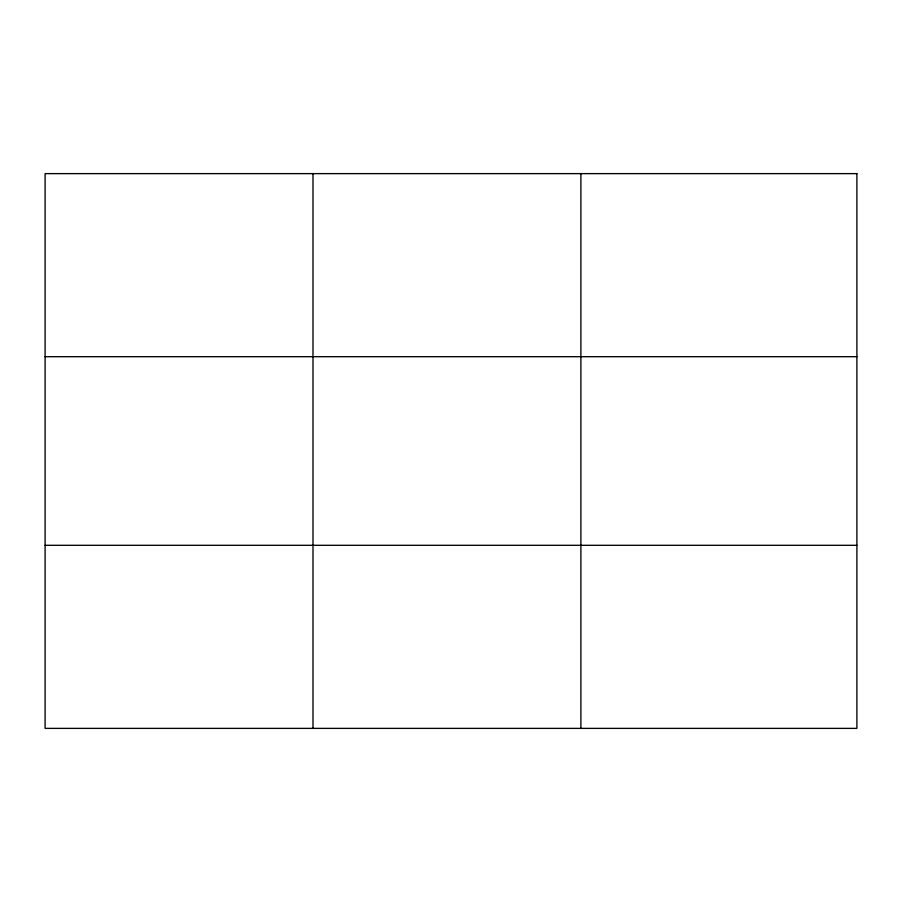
<?xml version="1.0" encoding="UTF-8"?>
<svg xmlns="http://www.w3.org/2000/svg" width="902" height="902" viewBox="0 0 902 902"><rect width="100%" height="100%" fill="white"/><g stroke="black" fill="none" stroke-linecap="round" stroke-linejoin="round"><path stroke-width="1.35" d="M312.994 173.624L312.994 728.376M580.888 173.624L580.888 728.376M45.1 356.696L856.9 356.696M45.1 545.304L856.9 545.304M856.9 173.624L856.9 728.376L45.1 728.376L45.1 173.624L856.9 173.624"/></g></svg>
